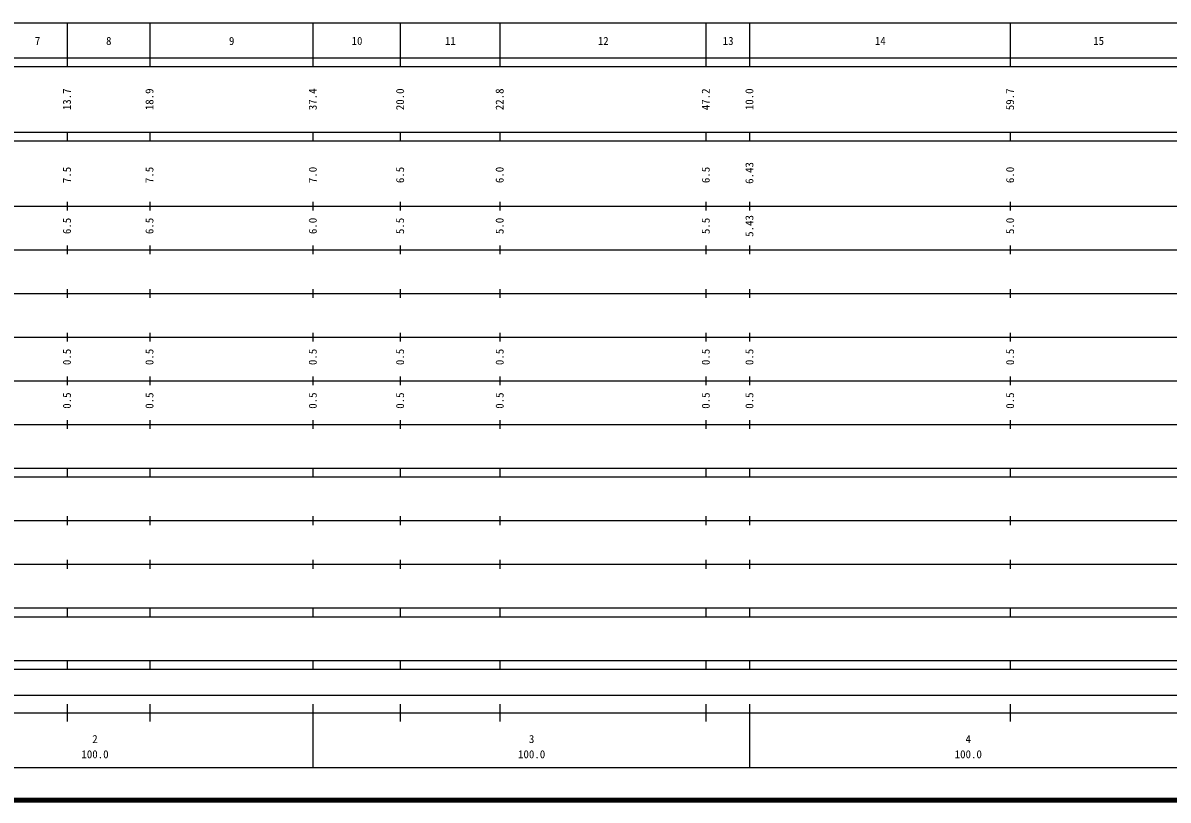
# Model space of a CAD drawing. Units: millimetres on the paper, enlarged 1000 times. Extents: x 40000 to 680000, y 20000 to 380000.
# Drawn here: x 201489 to 463764, y 20000 to 198000 of the extents above; entities that cross this region are included whole.
import ezdxf
from ezdxf.enums import TextEntityAlignment as Align

# ---------------------------------------------------------------- set-up
doc = ezdxf.new("R2010")
doc.units = ezdxf.units.MM
doc.header["$LTSCALE"] = 1000
doc.layers.add('M-TTL', color=2, linetype='Continuous', lineweight=140)
doc.layers.add('M-TTL-BAND', color=7, linetype='Continuous', lineweight=25)
doc.styles.add('ＭＳ ゴシック', font='')
doc.styles.get('ＭＳ ゴシック').set_extended_font_data('MS Gothic')

msp = doc.modelspace()

# ---------------------------------------------------------------- linework, layer by layer
at = {"layer": 'M-TTL'}
msp.add_line((40000, 20000), (680000, 20000), dxfattribs=at)
at = {"layer": 'M-TTL-BAND'}
for p, q in [((68000, 198000), (579000, 198000)), ((211700, 188000), (211700, 198000)), ((230600, 188000), (230600, 198000)), ((268000, 188000), (268000, 198000)), ((288000, 188000), (288000, 198000)), ((310800, 188000), (310800, 198000)), ((358000, 188000), (358000, 198000)), ((368000, 188000), (368000, 198000)), ((427700, 188000), (427700, 198000)), ((40000, 190000), (579000, 190000)), ((40000, 188000), (579000, 188000)), ((40000, 173000), (579000, 173000)), ((40000, 171000), (579000, 171000)), ((211700, 171000), (211700, 173000)), ((230600, 171000), (230600, 173000)), ((268000, 171000), (268000, 173000)), ((288000, 171000), (288000, 173000)), ((310800, 171000), (310800, 173000)), ((358000, 171000), (358000, 173000)), ((368000, 171000), (368000, 173000)), ((427700, 171000), (427700, 173000)), ((40000, 156000), (579000, 156000)), ((211700, 155000), (211700, 157000)), ((230600, 155000), (230600, 157000)), ((268000, 155000), (268000, 157000)), ((288000, 155000), (288000, 157000)), ((310800, 155000), (310800, 157000)), ((358000, 155000), (358000, 157000)), ((368000, 155000), (368000, 157000)), ((427700, 155000), (427700, 157000)), ((211700, 145000), (211700, 147000)), ((230600, 145000), (230600, 147000)), ((268000, 145000), (268000, 147000)), ((288000, 145000), (288000, 147000)), ((310800, 145000), (310800, 147000)), ((358000, 145000), (358000, 147000)), ((368000, 145000), (368000, 147000)), ((427700, 145000), (427700, 147000)), ((46000, 146000), (579000, 146000)), ((211700, 135000), (211700, 137000)), ((230600, 135000), (230600, 137000)), ((268000, 135000), (268000, 137000)), ((288000, 135000), (288000, 137000)), ((310800, 135000), (310800, 137000)), ((358000, 135000), (358000, 137000)), ((368000, 135000), (368000, 137000)), ((427700, 135000), (427700, 137000)), ((52000, 136000), (579000, 136000)), ((46000, 126000), (579000, 126000)), ((211700, 125000), (211700, 127000)), ((230600, 125000), (230600, 127000)), ((268000, 125000), (268000, 127000)), ((288000, 125000), (288000, 127000)), ((310800, 125000), (310800, 127000)), ((358000, 125000), (358000, 127000)), ((368000, 125000), (368000, 127000)), ((427700, 125000), (427700, 127000)), ((52000, 116000), (579000, 116000)), ((211700, 115000), (211700, 117000)), ((230600, 115000), (230600, 117000)), ((268000, 115000), (268000, 117000)), ((288000, 115000), (288000, 117000)), ((310800, 115000), (310800, 117000)), ((358000, 115000), (358000, 117000)), ((368000, 115000), (368000, 117000)), ((427700, 115000), (427700, 117000)), ((46000, 106000), (579000, 106000)), ((211700, 105000), (211700, 107000)), ((230600, 105000), (230600, 107000)), ((268000, 105000), (268000, 107000)), ((288000, 105000), (288000, 107000)), ((310800, 105000), (310800, 107000)), ((358000, 105000), (358000, 107000)), ((368000, 105000), (368000, 107000)), ((427700, 105000), (427700, 107000)), ((40000, 96000), (579000, 96000)), ((211700, 94000), (211700, 96000)), ((230600, 94000), (230600, 96000)), ((268000, 94000), (268000, 96000)), ((288000, 94000), (288000, 96000)), ((310800, 94000), (310800, 96000)), ((358000, 94000), (358000, 96000)), ((368000, 94000), (368000, 96000)), ((427700, 94000), (427700, 96000)), ((40000, 94000), (579000, 94000)), ((49000, 84000), (579000, 84000)), ((211700, 83000), (211700, 85000)), ((230600, 83000), (230600, 85000)), ((268000, 83000), (268000, 85000)), ((288000, 83000), (288000, 85000)), ((310800, 83000), (310800, 85000)), ((358000, 83000), (358000, 85000)), ((368000, 83000), (368000, 85000)), ((427700, 83000), (427700, 85000)), ((40000, 74000), (579000, 74000)), ((211700, 73000), (211700, 75000)), ((230600, 73000), (230600, 75000)), ((268000, 73000), (268000, 75000)), ((288000, 73000), (288000, 75000)), ((310800, 73000), (310800, 75000)), ((358000, 73000), (358000, 75000)), ((368000, 73000), (368000, 75000)), ((427700, 73000), (427700, 75000)), ((40000, 64000), (579000, 64000)), ((211700, 62000), (211700, 64000)), ((230600, 62000), (230600, 64000)), ((268000, 62000), (268000, 64000)), ((288000, 62000), (288000, 64000)), ((310800, 62000), (310800, 64000)), ((358000, 62000), (358000, 64000)), ((368000, 62000), (368000, 64000)), ((427700, 62000), (427700, 64000)), ((40000, 62000), (579000, 62000)), ((40000, 52000), (579000, 52000)), ((40000, 50000), (579000, 50000)), ((211700, 50000), (211700, 52000)), ((230600, 50000), (230600, 52000)), ((268000, 50000), (268000, 52000)), ((288000, 50000), (288000, 52000)), ((310800, 50000), (310800, 52000)), ((358000, 50000), (358000, 52000)), ((368000, 50000), (368000, 52000)), ((427700, 50000), (427700, 52000)), ((71000, 44000), (565000, 44000)), ((211700, 38000), (211700, 42000)), ((230600, 38000), (230600, 42000)), ((268000, 27500), (268000, 42000)), ((288000, 38000), (288000, 42000)), ((310800, 38000), (310800, 42000)), ((358000, 38000), (358000, 42000)), ((368000, 27500), (368000, 42000)), ((427700, 38000), (427700, 42000)), ((40000, 40000), (579000, 40000)), ((68000, 27500), (579000, 27500))]:
    msp.add_line(p, q, dxfattribs=at)

# ---------------------------------------------------------------- texts
at = {"layer": 'M-TTL-BAND', "style": 'ＭＳ ゴシック'}
for s, p in [('7', (204850, 192405)), ('8', (221150, 192405)), ('9', (249300, 192405)), ('10', (278000, 192405)), ('11', (299400, 192405)), ('12', (334400, 192405)), ('13', (363000, 192405)), ('14', (397850, 192405)), ('15', (447850, 192405)), ('2', (218000, 32523)), ('3', (318000, 32523)), ('4', (418000, 32523)), ('100.0', (218000, 29033)), ('100.0', (318000, 29033)), ('100.0', (418000, 29033))]:
    msp.add_text(s, height=1833, dxfattribs=at).set_placement(p, align=Align.BOTTOM_CENTER)
for s, p in [('13.7', (213033, 180500)), ('18.9', (231933, 180500)), ('37.4', (269333, 180500)), ('20.0', (289333, 180500)), ('22.8', (312133, 180500)), ('47.2', (359333, 180500)), ('10.0', (369333, 180500)), ('59.7', (429033, 180500)), ('6.43', (369333, 163627)), ('7.5', (213033, 163174)), ('7.5', (231933, 163174)), ('7.0', (269333, 163174)), ('6.5', (289333, 163174)), ('6.0', (312133, 163174)), ('6.5', (359333, 163174)), ('6.0', (429033, 163174)), ('6.5', (213033, 151500)), ('6.5', (231933, 151500)), ('6.0', (269333, 151500)), ('5.5', (289333, 151500)), ('5.0', (312133, 151500)), ('5.5', (359333, 151500)), ('5.43', (369333, 151500)), ('5.0', (429033, 151500)), ('0.5', (213033, 121500)), ('0.5', (231933, 121500)), ('0.5', (269333, 121500)), ('0.5', (289333, 121500)), ('0.5', (312133, 121500)), ('0.5', (359333, 121500)), ('0.5', (369333, 121500)), ('0.5', (429033, 121500)), ('0.5', (213033, 111500)), ('0.5', (231933, 111500)), ('0.5', (269333, 111500)), ('0.5', (289333, 111500)), ('0.5', (312133, 111500)), ('0.5', (359333, 111500)), ('0.5', (369333, 111500)), ('0.5', (429033, 111500))]:
    msp.add_text(s, height=1833, rotation=90, dxfattribs=at).set_placement(p, align=Align.BOTTOM_CENTER)

doc.saveas('drawing.dxf')
